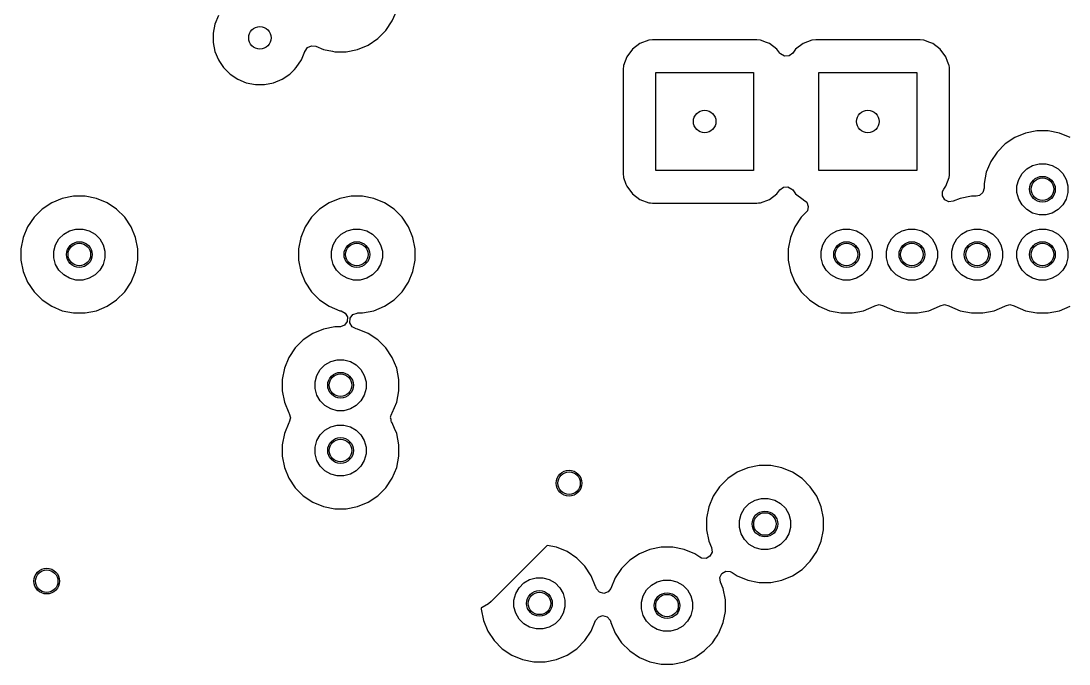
# Model space of a CAD drawing. Extents: x -2.18 to 1.8, y 0.44 to 2.81.
# Drawn here: x -1.426 to -0.784, y 1.444 to 1.838 of the extents above; entities that cross this region are included whole.
import ezdxf

# ---------------------------------------------------------------- set-up
doc = ezdxf.new("R2010")
doc.units = 0
doc.header["$MEASUREMENT"] = 0
doc.layers.add('BLACK', color=7, linetype='CONTINUOUS')

msp = doc.modelspace()

# ---------------------------------------------------------------- linework, layer by layer
at = {"layer": 'BLACK', "linetype": 'CONTINUOUS'}
for p, q in [((-1.1983, 1.83806), (-1.19561, 1.84457)), ((-1.30478, 1.84134), (-1.30694, 1.83612)), ((-1.20222, 1.8322), (-1.1983, 1.83806)), ((-1.30694, 1.83612), (-1.30804, 1.83058)), ((-1.30804, 1.83058), (-1.30804, 1.82493)), ((-1.30694, 1.83612), (-1.30694, 1.83612)), ((-1.2072, 1.82722), (-1.20222, 1.8322)), ((-1.30804, 1.82493), (-1.30694, 1.81939)), ((-1.21306, 1.8233), (-1.2072, 1.82722)), ((-1.04662, 1.82425), (-1.05123, 1.8208)), ((-1.04123, 1.82626), (-1.04662, 1.82425)), ((-1.03884, 1.82652), (-1.04123, 1.82626)), ((-1.04123, 1.82626), (-1.04123, 1.82626)), ((-0.97501, 1.82652), (-1.03884, 1.82652)), ((-1.03884, 1.82652), (-1.03884, 1.82652)), ((-0.97263, 1.82626), (-0.97501, 1.82652)), ((-0.97501, 1.82652), (-0.97501, 1.82652)), ((-0.96907, 1.82493), (-0.97263, 1.82626)), ((-0.96724, 1.82425), (-0.96907, 1.82493)), ((-0.96263, 1.8208), (-0.96724, 1.82425)), ((-0.94662, 1.82425), (-0.95123, 1.8208)), ((-0.94123, 1.82626), (-0.94662, 1.82425)), ((-0.93884, 1.82652), (-0.94123, 1.82626)), ((-0.94123, 1.82626), (-0.94123, 1.82626)), ((-0.87501, 1.82652), (-0.93884, 1.82652)), ((-0.93884, 1.82652), (-0.93884, 1.82652)), ((-0.87263, 1.82626), (-0.87501, 1.82652)), ((-0.87501, 1.82652), (-0.87501, 1.82652)), ((-0.86907, 1.82493), (-0.87263, 1.82626)), ((-0.86724, 1.82425), (-0.86907, 1.82493)), ((-0.86263, 1.8208), (-0.86724, 1.82425)), ((-1.30694, 1.81939), (-1.30694, 1.81939)), ((-1.30694, 1.81939), (-1.30478, 1.81417)), ((-1.25396, 1.81417), (-1.2518, 1.81939)), ((-1.2518, 1.81939), (-1.25177, 1.8195)), ((-1.2518, 1.81939), (-1.2518, 1.81939)), ((-1.25177, 1.8195), (-1.25173, 1.81955)), ((-1.25173, 1.81955), (-1.25171, 1.81961)), ((-1.25171, 1.81961), (-1.25169, 1.81961)), ((-1.25169, 1.81961), (-1.25026, 1.8218)), ((-1.25026, 1.8218), (-1.24775, 1.82292)), ((-1.24775, 1.82292), (-1.24523, 1.82259)), ((-1.24523, 1.82259), (-1.24043, 1.82061)), ((-1.24043, 1.82061), (-1.23486, 1.8195)), ((-1.23486, 1.8195), (-1.23352, 1.81923)), ((-1.23352, 1.81923), (-1.23352, 1.81923)), ((-1.23352, 1.81923), (-1.23352, 1.81923)), ((-1.23352, 1.81923), (-1.22648, 1.81923)), ((-1.22648, 1.81923), (-1.21957, 1.82061)), ((-1.22648, 1.81923), (-1.22648, 1.81923)), ((-1.21957, 1.82061), (-1.21306, 1.8233)), ((-1.05123, 1.8208), (-1.05468, 1.81619)), ((-0.96084, 1.81841), (-0.96263, 1.8208)), ((-0.96263, 1.8208), (-0.96263, 1.8208)), ((-0.96263, 1.8208), (-0.96263, 1.8208)), ((-0.96038, 1.81788), (-0.96084, 1.81841)), ((-0.95797, 1.81656), (-0.96038, 1.81788)), ((-0.95302, 1.81841), (-0.95522, 1.81676)), ((-0.95123, 1.8208), (-0.95302, 1.81841)), ((-0.85918, 1.81619), (-0.86263, 1.8208)), ((-1.30478, 1.81417), (-1.3042, 1.8133)), ((-1.3042, 1.8133), (-1.30164, 1.80948)), ((-1.2571, 1.80948), (-1.25396, 1.81417)), ((-1.05669, 1.8108), (-1.05695, 1.80841)), ((-1.05468, 1.81619), (-1.05669, 1.8108)), ((-1.05669, 1.8108), (-1.05669, 1.8108)), ((-0.95522, 1.81676), (-0.95797, 1.81656)), ((-0.8581, 1.8133), (-0.85918, 1.81619)), ((-0.85734, 1.81125), (-0.8581, 1.8133)), ((-0.85717, 1.8108), (-0.85734, 1.81125)), ((-0.85704, 1.80964), (-0.85717, 1.8108)), ((-1.30164, 1.80948), (-1.29765, 1.80548)), ((-1.29765, 1.80548), (-1.29765, 1.80548)), ((-1.29765, 1.80548), (-1.29295, 1.80235)), ((-1.26579, 1.80235), (-1.26109, 1.80548)), ((-1.26109, 1.80548), (-1.25816, 1.80841)), ((-1.25816, 1.80841), (-1.2571, 1.80948)), ((-1.05695, 1.80841), (-1.05695, 1.74458)), ((-1.03693, 1.7465), (-1.03693, 1.8065)), ((-1.03693, 1.8065), (-0.97693, 1.8065)), ((-0.97693, 1.8065), (-0.97693, 1.7465)), ((-0.93693, 1.7465), (-0.93693, 1.8065)), ((-0.93693, 1.8065), (-0.87693, 1.8065)), ((-0.87693, 1.8065), (-0.87693, 1.7465)), ((-0.85691, 1.80841), (-0.85704, 1.80964)), ((-0.85691, 1.74458), (-0.85691, 1.80841)), ((-0.85691, 1.80841), (-0.85691, 1.80841)), ((-1.29295, 1.80235), (-1.28773, 1.80018)), ((-1.28773, 1.80018), (-1.28219, 1.79908)), ((-1.28219, 1.79908), (-1.28219, 1.79908)), ((-1.28219, 1.79908), (-1.28219, 1.79908)), ((-1.28219, 1.79908), (-1.27655, 1.79908)), ((-1.27655, 1.79908), (-1.27101, 1.80018)), ((-1.27655, 1.79908), (-1.27655, 1.79908)), ((-1.27101, 1.80018), (-1.26579, 1.80235)), ((-0.81694, 1.7667), (-0.8228, 1.76278)), ((-0.81043, 1.76939), (-0.81694, 1.7667)), ((-0.81694, 1.7667), (-0.81694, 1.7667)), ((-0.80352, 1.77077), (-0.81043, 1.76939)), ((-0.81043, 1.76939), (-0.81043, 1.76939)), ((-0.79648, 1.77077), (-0.80352, 1.77077)), ((-0.80352, 1.77077), (-0.80352, 1.77077)), ((-0.78957, 1.76939), (-0.79648, 1.77077)), ((-0.79648, 1.77077), (-0.79648, 1.77077)), ((-0.78306, 1.7667), (-0.78957, 1.76939)), ((-0.78957, 1.76939), (-0.78957, 1.76939)), ((-0.8228, 1.76278), (-0.82778, 1.7578)), ((-0.8228, 1.76278), (-0.8228, 1.76278)), ((-0.82778, 1.7578), (-0.8317, 1.75194)), ((-0.82778, 1.7578), (-0.82778, 1.7578)), ((-0.97693, 1.7465), (-1.03693, 1.7465)), ((-0.87693, 1.7465), (-0.93693, 1.7465)), ((-0.8317, 1.75194), (-0.83439, 1.74543)), ((-0.8317, 1.75194), (-0.8317, 1.75194)), ((-0.81249, 1.74459), (-0.80959, 1.74749)), ((-0.80959, 1.74749), (-0.80603, 1.74955)), ((-0.80603, 1.74955), (-0.80206, 1.75061)), ((-0.80206, 1.75061), (-0.79794, 1.75061)), ((-0.79794, 1.75061), (-0.79397, 1.74955)), ((-0.79397, 1.74955), (-0.79041, 1.74749)), ((-0.79041, 1.74749), (-0.78751, 1.74459)), ((-1.05695, 1.74458), (-1.05669, 1.7422)), ((-1.05669, 1.7422), (-1.05669, 1.7422)), ((-1.05669, 1.7422), (-1.05515, 1.73805)), ((-0.85918, 1.7368), (-0.85717, 1.7422)), ((-0.85717, 1.7422), (-0.85702, 1.74357)), ((-0.85702, 1.74357), (-0.85691, 1.74458)), ((-0.85691, 1.74458), (-0.85691, 1.74458)), ((-0.83439, 1.74543), (-0.83577, 1.73852)), ((-0.83439, 1.74543), (-0.83439, 1.74543)), ((-0.81561, 1.73706), (-0.81455, 1.74103)), ((-0.81455, 1.74103), (-0.81249, 1.74459)), ((-0.78751, 1.74459), (-0.78545, 1.74103)), ((-0.78545, 1.74103), (-0.78439, 1.73706)), ((-1.05515, 1.73805), (-1.05468, 1.7368)), ((-1.05468, 1.7368), (-1.05123, 1.73219)), ((-0.96263, 1.73219), (-0.96084, 1.73459)), ((-0.96084, 1.73459), (-0.95864, 1.73623)), ((-0.95864, 1.73623), (-0.95589, 1.73643)), ((-0.95589, 1.73643), (-0.95348, 1.73511)), ((-0.95348, 1.73511), (-0.95302, 1.73459)), ((-0.95302, 1.73459), (-0.95123, 1.73219)), ((-0.86131, 1.73093), (-0.86121, 1.73367)), ((-0.86121, 1.73367), (-0.86048, 1.73506)), ((-0.86048, 1.73506), (-0.85918, 1.7368)), ((-0.83577, 1.73565), (-0.83654, 1.73301)), ((-0.83577, 1.73852), (-0.83577, 1.73565)), ((-0.81561, 1.73294), (-0.81561, 1.73706)), ((-0.78439, 1.73706), (-0.78439, 1.73294)), ((-1.40043, 1.72939), (-1.40694, 1.7267)), ((-1.39352, 1.73077), (-1.40043, 1.72939)), ((-1.40043, 1.72939), (-1.40043, 1.72939)), ((-1.38648, 1.73077), (-1.39352, 1.73077)), ((-1.39352, 1.73077), (-1.39352, 1.73077)), ((-1.37957, 1.72939), (-1.38648, 1.73077)), ((-1.38648, 1.73077), (-1.38648, 1.73077)), ((-1.37306, 1.7267), (-1.37957, 1.72939)), ((-1.37957, 1.72939), (-1.37957, 1.72939)), ((-1.23043, 1.72939), (-1.23694, 1.7267)), ((-1.22352, 1.73077), (-1.23043, 1.72939)), ((-1.23043, 1.72939), (-1.23043, 1.72939)), ((-1.21648, 1.73077), (-1.22352, 1.73077)), ((-1.22352, 1.73077), (-1.22352, 1.73077)), ((-1.20957, 1.72939), (-1.21648, 1.73077)), ((-1.21648, 1.73077), (-1.21648, 1.73077)), ((-1.20306, 1.7267), (-1.20957, 1.72939)), ((-1.20957, 1.72939), (-1.20957, 1.72939)), ((-1.05123, 1.73219), (-1.04662, 1.72874)), ((-1.04662, 1.72874), (-1.04123, 1.72673)), ((-0.97263, 1.72673), (-0.96724, 1.72874)), ((-0.96724, 1.72874), (-0.96263, 1.73219)), ((-0.95123, 1.73219), (-0.94662, 1.72874)), ((-0.94662, 1.72874), (-0.94661, 1.72874)), ((-0.94661, 1.72874), (-0.94661, 1.72874)), ((-0.94661, 1.72874), (-0.94632, 1.72858)), ((-0.94632, 1.72858), (-0.94634, 1.72854)), ((-0.94634, 1.72854), (-0.94441, 1.72709)), ((-0.8599, 1.72856), (-0.86131, 1.73093)), ((-0.85744, 1.72733), (-0.8599, 1.72856)), ((-0.85471, 1.72762), (-0.85744, 1.72733)), ((-0.85043, 1.72939), (-0.85471, 1.72762)), ((-0.84352, 1.73077), (-0.85043, 1.72939)), ((-0.85043, 1.72939), (-0.85043, 1.72939)), ((-0.84065, 1.73077), (-0.84352, 1.73077)), ((-0.83862, 1.73121), (-0.84065, 1.73077)), ((-0.83654, 1.73301), (-0.83862, 1.73121)), ((-0.81455, 1.72897), (-0.81561, 1.73294)), ((-0.81249, 1.72541), (-0.81455, 1.72897)), ((-0.78545, 1.72897), (-0.78751, 1.72541)), ((-0.78439, 1.73294), (-0.78545, 1.72897)), ((-1.4128, 1.72278), (-1.41778, 1.7178)), ((-1.40694, 1.7267), (-1.4128, 1.72278)), ((-1.4128, 1.72278), (-1.4128, 1.72278)), ((-1.40694, 1.7267), (-1.40694, 1.7267)), ((-1.3672, 1.72278), (-1.37306, 1.7267)), ((-1.37306, 1.7267), (-1.37306, 1.7267)), ((-1.36222, 1.7178), (-1.3672, 1.72278)), ((-1.3672, 1.72278), (-1.3672, 1.72278)), ((-1.2428, 1.72278), (-1.24778, 1.7178)), ((-1.23694, 1.7267), (-1.2428, 1.72278)), ((-1.2428, 1.72278), (-1.2428, 1.72278)), ((-1.23694, 1.7267), (-1.23694, 1.7267)), ((-1.1972, 1.72278), (-1.20306, 1.7267)), ((-1.20306, 1.7267), (-1.20306, 1.7267)), ((-1.19222, 1.7178), (-1.1972, 1.72278)), ((-1.1972, 1.72278), (-1.1972, 1.72278)), ((-1.04123, 1.72673), (-1.04016, 1.72662)), ((-1.04016, 1.72662), (-1.03884, 1.72648)), ((-1.03884, 1.72648), (-1.03884, 1.72648)), ((-1.03884, 1.72648), (-0.97501, 1.72648)), ((-0.97501, 1.72648), (-0.97395, 1.72659)), ((-0.97501, 1.72648), (-0.97501, 1.72648)), ((-0.97395, 1.72659), (-0.97263, 1.72673)), ((-0.94487, 1.72072), (-0.94778, 1.7178)), ((-0.94404, 1.72183), (-0.94487, 1.72072)), ((-0.94441, 1.72709), (-0.94345, 1.72452)), ((-0.94345, 1.72452), (-0.94404, 1.72183)), ((-0.80959, 1.72251), (-0.81249, 1.72541)), ((-0.80603, 1.72045), (-0.80959, 1.72251)), ((-0.79041, 1.72251), (-0.79397, 1.72045)), ((-0.78751, 1.72541), (-0.79041, 1.72251)), ((-1.41778, 1.7178), (-1.4217, 1.71194)), ((-1.41778, 1.7178), (-1.41778, 1.7178)), ((-1.3583, 1.71194), (-1.36222, 1.7178)), ((-1.36222, 1.7178), (-1.36222, 1.7178)), ((-1.24778, 1.7178), (-1.2517, 1.71194)), ((-1.24778, 1.7178), (-1.24778, 1.7178)), ((-1.1883, 1.71194), (-1.19222, 1.7178)), ((-1.19222, 1.7178), (-1.19222, 1.7178)), ((-0.94778, 1.7178), (-0.9517, 1.71194)), ((-0.80206, 1.71939), (-0.80603, 1.72045)), ((-0.79794, 1.71939), (-0.80206, 1.71939)), ((-0.79397, 1.72045), (-0.79794, 1.71939)), ((-1.4217, 1.71194), (-1.42439, 1.70543)), ((-1.4217, 1.71194), (-1.4217, 1.71194)), ((-1.39959, 1.70749), (-1.39603, 1.70955)), ((-1.39603, 1.70955), (-1.39206, 1.71061)), ((-1.39206, 1.71061), (-1.38794, 1.71061)), ((-1.38794, 1.71061), (-1.38397, 1.70955)), ((-1.38397, 1.70955), (-1.38041, 1.70749)), ((-1.35561, 1.70543), (-1.3583, 1.71194)), ((-1.3583, 1.71194), (-1.3583, 1.71194)), ((-1.3583, 1.71194), (-1.3583, 1.71194)), ((-1.2517, 1.71194), (-1.25439, 1.70543)), ((-1.2517, 1.71194), (-1.2517, 1.71194)), ((-1.22959, 1.70749), (-1.22603, 1.70955)), ((-1.22603, 1.70955), (-1.22206, 1.71061)), ((-1.22206, 1.71061), (-1.21794, 1.71061)), ((-1.21794, 1.71061), (-1.21397, 1.70955)), ((-1.21397, 1.70955), (-1.21041, 1.70749)), ((-1.18561, 1.70543), (-1.1883, 1.71194)), ((-1.1883, 1.71194), (-1.1883, 1.71194)), ((-1.1883, 1.71194), (-1.1883, 1.71194)), ((-0.9517, 1.71194), (-0.95439, 1.70543)), ((-0.9517, 1.71194), (-0.9517, 1.71194)), ((-0.92959, 1.70749), (-0.92603, 1.70955)), ((-0.92603, 1.70955), (-0.92206, 1.71061)), ((-0.92206, 1.71061), (-0.91794, 1.71061)), ((-0.91794, 1.71061), (-0.91397, 1.70955)), ((-0.91397, 1.70955), (-0.91041, 1.70749)), ((-0.88959, 1.70749), (-0.88603, 1.70955)), ((-0.88603, 1.70955), (-0.88206, 1.71061)), ((-0.88206, 1.71061), (-0.87794, 1.71061)), ((-0.87794, 1.71061), (-0.87397, 1.70955)), ((-0.87397, 1.70955), (-0.87041, 1.70749)), ((-0.84959, 1.70749), (-0.84603, 1.70955)), ((-0.84603, 1.70955), (-0.84206, 1.71061)), ((-0.84206, 1.71061), (-0.83794, 1.71061)), ((-0.83794, 1.71061), (-0.83397, 1.70955)), ((-0.83397, 1.70955), (-0.83041, 1.70749)), ((-0.80959, 1.70749), (-0.80603, 1.70955)), ((-0.80603, 1.70955), (-0.80206, 1.71061)), ((-0.80206, 1.71061), (-0.79794, 1.71061)), ((-0.79794, 1.71061), (-0.79397, 1.70955)), ((-0.79397, 1.70955), (-0.79041, 1.70749)), ((-1.42439, 1.70543), (-1.42577, 1.69852)), ((-1.42439, 1.70543), (-1.42439, 1.70543)), ((-1.40455, 1.70103), (-1.40249, 1.70459)), ((-1.40249, 1.70459), (-1.39959, 1.70749)), ((-1.38041, 1.70749), (-1.37751, 1.70459)), ((-1.37751, 1.70459), (-1.37545, 1.70103)), ((-1.35423, 1.69852), (-1.35561, 1.70543)), ((-1.25439, 1.70543), (-1.25577, 1.69852)), ((-1.25439, 1.70543), (-1.25439, 1.70543)), ((-1.23455, 1.70103), (-1.23249, 1.70459)), ((-1.23249, 1.70459), (-1.22959, 1.70749)), ((-1.21041, 1.70749), (-1.20751, 1.70459)), ((-1.20751, 1.70459), (-1.20545, 1.70103)), ((-1.18423, 1.69852), (-1.18561, 1.70543)), ((-0.95439, 1.70543), (-0.95577, 1.69852)), ((-0.95439, 1.70543), (-0.95439, 1.70543)), ((-0.93455, 1.70103), (-0.93249, 1.70459)), ((-0.93249, 1.70459), (-0.92959, 1.70749)), ((-0.91041, 1.70749), (-0.90751, 1.70459)), ((-0.90751, 1.70459), (-0.90545, 1.70103)), ((-0.89455, 1.70103), (-0.89249, 1.70459)), ((-0.89249, 1.70459), (-0.88959, 1.70749)), ((-0.87041, 1.70749), (-0.86751, 1.70459)), ((-0.86751, 1.70459), (-0.86545, 1.70103)), ((-0.85455, 1.70103), (-0.85249, 1.70459)), ((-0.85249, 1.70459), (-0.84959, 1.70749)), ((-0.83041, 1.70749), (-0.82751, 1.70459)), ((-0.82751, 1.70459), (-0.82545, 1.70103)), ((-0.81455, 1.70103), (-0.81249, 1.70459)), ((-0.81249, 1.70459), (-0.80959, 1.70749)), ((-0.79041, 1.70749), (-0.78751, 1.70459)), ((-0.78751, 1.70459), (-0.78545, 1.70103)), ((-1.42577, 1.69852), (-1.42577, 1.69148)), ((-1.40561, 1.69706), (-1.40455, 1.70103)), ((-1.40561, 1.69294), (-1.40561, 1.69706)), ((-1.37545, 1.70103), (-1.37439, 1.69706)), ((-1.37439, 1.69706), (-1.37439, 1.69294)), ((-1.35423, 1.69148), (-1.35423, 1.69852)), ((-1.25577, 1.69852), (-1.25577, 1.69148)), ((-1.23561, 1.69706), (-1.23455, 1.70103)), ((-1.23561, 1.69294), (-1.23561, 1.69706)), ((-1.20545, 1.70103), (-1.20439, 1.69706)), ((-1.20439, 1.69706), (-1.20439, 1.69294)), ((-1.18423, 1.69148), (-1.18423, 1.69852)), ((-0.95577, 1.69852), (-0.95577, 1.69148)), ((-0.93561, 1.69706), (-0.93455, 1.70103)), ((-0.93561, 1.69294), (-0.93561, 1.69706)), ((-0.90545, 1.70103), (-0.90439, 1.69706)), ((-0.90439, 1.69706), (-0.90439, 1.69294)), ((-0.89561, 1.69706), (-0.89455, 1.70103)), ((-0.89561, 1.69294), (-0.89561, 1.69706)), ((-0.86545, 1.70103), (-0.86439, 1.69706)), ((-0.86439, 1.69706), (-0.86439, 1.69294)), ((-0.85561, 1.69706), (-0.85455, 1.70103)), ((-0.85561, 1.69294), (-0.85561, 1.69706)), ((-0.82545, 1.70103), (-0.82439, 1.69706)), ((-0.82439, 1.69706), (-0.82439, 1.69294)), ((-0.81561, 1.69706), (-0.81455, 1.70103)), ((-0.81561, 1.69294), (-0.81561, 1.69706)), ((-0.78545, 1.70103), (-0.78439, 1.69706)), ((-0.78439, 1.69706), (-0.78439, 1.69294)), ((-1.42577, 1.69148), (-1.42439, 1.68457)), ((-1.40455, 1.68897), (-1.40561, 1.69294)), ((-1.40249, 1.68541), (-1.40455, 1.68897)), ((-1.37545, 1.68897), (-1.37751, 1.68541)), ((-1.37439, 1.69294), (-1.37545, 1.68897)), ((-1.35561, 1.68457), (-1.35423, 1.69148)), ((-1.25577, 1.69148), (-1.25439, 1.68457)), ((-1.23455, 1.68897), (-1.23561, 1.69294)), ((-1.23249, 1.68541), (-1.23455, 1.68897)), ((-1.20545, 1.68897), (-1.20751, 1.68541)), ((-1.20439, 1.69294), (-1.20545, 1.68897)), ((-1.18561, 1.68457), (-1.18423, 1.69148)), ((-0.95577, 1.69148), (-0.95439, 1.68457)), ((-0.93455, 1.68897), (-0.93561, 1.69294)), ((-0.93249, 1.68541), (-0.93455, 1.68897)), ((-0.90545, 1.68897), (-0.90751, 1.68541)), ((-0.90439, 1.69294), (-0.90545, 1.68897)), ((-0.89455, 1.68897), (-0.89561, 1.69294)), ((-0.89249, 1.68541), (-0.89455, 1.68897)), ((-0.86545, 1.68897), (-0.86751, 1.68541)), ((-0.86439, 1.69294), (-0.86545, 1.68897)), ((-0.85455, 1.68897), (-0.85561, 1.69294)), ((-0.85249, 1.68541), (-0.85455, 1.68897)), ((-0.82545, 1.68897), (-0.82751, 1.68541)), ((-0.82439, 1.69294), (-0.82545, 1.68897)), ((-0.81455, 1.68897), (-0.81561, 1.69294)), ((-0.81249, 1.68541), (-0.81455, 1.68897)), ((-0.78545, 1.68897), (-0.78751, 1.68541)), ((-0.78439, 1.69294), (-0.78545, 1.68897)), ((-1.42439, 1.68457), (-1.42439, 1.68457)), ((-1.42439, 1.68457), (-1.4217, 1.67806)), ((-1.39959, 1.68251), (-1.40249, 1.68541)), ((-1.39603, 1.68045), (-1.39959, 1.68251)), ((-1.38041, 1.68251), (-1.38397, 1.68045)), ((-1.37751, 1.68541), (-1.38041, 1.68251)), ((-1.3583, 1.67806), (-1.35561, 1.68457)), ((-1.25439, 1.68457), (-1.25439, 1.68457)), ((-1.25439, 1.68457), (-1.2517, 1.67806)), ((-1.22959, 1.68251), (-1.23249, 1.68541)), ((-1.22603, 1.68045), (-1.22959, 1.68251)), ((-1.21041, 1.68251), (-1.21397, 1.68045)), ((-1.20751, 1.68541), (-1.21041, 1.68251)), ((-1.1883, 1.67806), (-1.18561, 1.68457)), ((-0.95439, 1.68457), (-0.95439, 1.68457)), ((-0.95439, 1.68457), (-0.9517, 1.67806)), ((-0.92959, 1.68251), (-0.93249, 1.68541)), ((-0.92603, 1.68045), (-0.92959, 1.68251)), ((-0.91041, 1.68251), (-0.91397, 1.68045)), ((-0.90751, 1.68541), (-0.91041, 1.68251)), ((-0.88959, 1.68251), (-0.89249, 1.68541)), ((-0.88603, 1.68045), (-0.88959, 1.68251)), ((-0.87041, 1.68251), (-0.87397, 1.68045)), ((-0.86751, 1.68541), (-0.87041, 1.68251)), ((-0.84959, 1.68251), (-0.85249, 1.68541)), ((-0.84603, 1.68045), (-0.84959, 1.68251)), ((-0.83041, 1.68251), (-0.83397, 1.68045)), ((-0.82751, 1.68541), (-0.83041, 1.68251)), ((-0.80959, 1.68251), (-0.81249, 1.68541)), ((-0.80603, 1.68045), (-0.80959, 1.68251)), ((-0.79041, 1.68251), (-0.79397, 1.68045)), ((-0.78751, 1.68541), (-0.79041, 1.68251)), ((-1.4217, 1.67806), (-1.4217, 1.67806)), ((-1.4217, 1.67806), (-1.41778, 1.6722)), ((-1.39206, 1.67939), (-1.39603, 1.68045)), ((-1.38794, 1.67939), (-1.39206, 1.67939)), ((-1.38397, 1.68045), (-1.38794, 1.67939)), ((-1.36222, 1.6722), (-1.3583, 1.67806)), ((-1.2517, 1.67806), (-1.2517, 1.67806)), ((-1.2517, 1.67806), (-1.24778, 1.6722)), ((-1.22206, 1.67939), (-1.22603, 1.68045)), ((-1.21794, 1.67939), (-1.22206, 1.67939)), ((-1.21397, 1.68045), (-1.21794, 1.67939)), ((-1.19222, 1.6722), (-1.1883, 1.67806)), ((-0.9517, 1.67806), (-0.9517, 1.67806)), ((-0.9517, 1.67806), (-0.94778, 1.6722)), ((-0.92206, 1.67939), (-0.92603, 1.68045)), ((-0.91794, 1.67939), (-0.92206, 1.67939)), ((-0.91397, 1.68045), (-0.91794, 1.67939)), ((-0.88206, 1.67939), (-0.88603, 1.68045)), ((-0.87794, 1.67939), (-0.88206, 1.67939)), ((-0.87397, 1.68045), (-0.87794, 1.67939)), ((-0.84206, 1.67939), (-0.84603, 1.68045)), ((-0.83794, 1.67939), (-0.84206, 1.67939)), ((-0.83397, 1.68045), (-0.83794, 1.67939)), ((-0.80206, 1.67939), (-0.80603, 1.68045)), ((-0.79794, 1.67939), (-0.80206, 1.67939)), ((-0.79397, 1.68045), (-0.79794, 1.67939)), ((-1.41778, 1.6722), (-1.41778, 1.6722)), ((-1.41778, 1.6722), (-1.4128, 1.66722)), ((-1.3672, 1.66722), (-1.36222, 1.6722)), ((-1.24778, 1.6722), (-1.24778, 1.6722)), ((-1.24778, 1.6722), (-1.2428, 1.66722)), ((-1.1972, 1.66722), (-1.19222, 1.6722)), ((-0.94778, 1.6722), (-0.94778, 1.6722)), ((-0.94778, 1.6722), (-0.9428, 1.66722)), ((-1.4128, 1.66722), (-1.4128, 1.66722)), ((-1.4128, 1.66722), (-1.40694, 1.6633)), ((-1.40694, 1.6633), (-1.40694, 1.6633)), ((-1.40694, 1.6633), (-1.40694, 1.6633)), ((-1.40694, 1.6633), (-1.40043, 1.66061)), ((-1.37957, 1.66061), (-1.37306, 1.6633)), ((-1.37306, 1.6633), (-1.3672, 1.66722)), ((-1.2428, 1.66722), (-1.2428, 1.66722)), ((-1.2428, 1.66722), (-1.23694, 1.6633)), ((-1.23694, 1.6633), (-1.23694, 1.6633)), ((-1.23694, 1.6633), (-1.23694, 1.6633)), ((-1.23694, 1.6633), (-1.23043, 1.66061)), ((-1.20957, 1.66061), (-1.20306, 1.6633)), ((-1.20306, 1.6633), (-1.1972, 1.66722)), ((-0.9428, 1.66722), (-0.9428, 1.66722)), ((-0.9428, 1.66722), (-0.93694, 1.6633)), ((-0.93694, 1.6633), (-0.93694, 1.6633)), ((-0.93694, 1.6633), (-0.93694, 1.6633)), ((-0.93694, 1.6633), (-0.93043, 1.66061)), ((-0.90957, 1.66061), (-0.90306, 1.6633)), ((-0.90306, 1.6633), (-0.90271, 1.66353)), ((-0.90271, 1.66353), (-0.90009, 1.66436)), ((-0.90009, 1.66436), (-0.89743, 1.66363)), ((-0.89743, 1.66363), (-0.89729, 1.66354)), ((-0.89729, 1.66354), (-0.89694, 1.6633)), ((-0.89694, 1.6633), (-0.89043, 1.66061)), ((-0.86957, 1.66061), (-0.86306, 1.6633)), ((-0.86306, 1.6633), (-0.86271, 1.66353)), ((-0.86271, 1.66353), (-0.86009, 1.66436)), ((-0.86009, 1.66436), (-0.85743, 1.66363)), ((-0.85743, 1.66363), (-0.85729, 1.66354)), ((-0.85729, 1.66354), (-0.85694, 1.6633)), ((-0.85694, 1.6633), (-0.85043, 1.66061)), ((-0.82957, 1.66061), (-0.82306, 1.6633)), ((-0.82306, 1.6633), (-0.82271, 1.66353)), ((-0.82271, 1.66353), (-0.82009, 1.66436)), ((-0.82009, 1.66436), (-0.81743, 1.66363)), ((-0.81743, 1.66363), (-0.81729, 1.66354)), ((-0.81729, 1.66354), (-0.81694, 1.6633)), ((-0.81694, 1.6633), (-0.81043, 1.66061)), ((-0.78957, 1.66061), (-0.78306, 1.6633)), ((-1.40043, 1.66061), (-1.39352, 1.65923)), ((-1.39352, 1.65923), (-1.39352, 1.65923)), ((-1.39352, 1.65923), (-1.39352, 1.65923)), ((-1.39352, 1.65923), (-1.38648, 1.65923)), ((-1.38648, 1.65923), (-1.37957, 1.66061)), ((-1.38648, 1.65923), (-1.38648, 1.65923)), ((-1.23043, 1.66061), (-1.23007, 1.66053)), ((-1.23007, 1.66053), (-1.22958, 1.66044)), ((-1.22958, 1.66044), (-1.22715, 1.65916)), ((-1.22715, 1.65916), (-1.22578, 1.65677)), ((-1.22578, 1.65677), (-1.22593, 1.65403)), ((-1.22407, 1.65597), (-1.22246, 1.65821)), ((-1.22246, 1.65821), (-1.2199, 1.65921)), ((-1.2199, 1.65921), (-1.21946, 1.65923)), ((-1.21946, 1.65923), (-1.21648, 1.65923)), ((-1.21648, 1.65923), (-1.20957, 1.66061)), ((-1.21648, 1.65923), (-1.21648, 1.65923)), ((-0.93043, 1.66061), (-0.92352, 1.65923)), ((-0.92352, 1.65923), (-0.92352, 1.65923)), ((-0.92352, 1.65923), (-0.92352, 1.65923)), ((-0.92352, 1.65923), (-0.91648, 1.65923)), ((-0.91648, 1.65923), (-0.90957, 1.66061)), ((-0.91648, 1.65923), (-0.91648, 1.65923)), ((-0.89043, 1.66061), (-0.88352, 1.65923)), ((-0.88352, 1.65923), (-0.88352, 1.65923)), ((-0.88352, 1.65923), (-0.88352, 1.65923)), ((-0.88352, 1.65923), (-0.87648, 1.65923)), ((-0.87648, 1.65923), (-0.86957, 1.66061)), ((-0.87648, 1.65923), (-0.87648, 1.65923)), ((-0.85043, 1.66061), (-0.84352, 1.65923)), ((-0.84352, 1.65923), (-0.84352, 1.65923)), ((-0.84352, 1.65923), (-0.84352, 1.65923)), ((-0.84352, 1.65923), (-0.83648, 1.65923)), ((-0.83648, 1.65923), (-0.82957, 1.66061)), ((-0.83648, 1.65923), (-0.83648, 1.65923)), ((-0.81043, 1.66061), (-0.80352, 1.65923)), ((-0.80352, 1.65923), (-0.80352, 1.65923)), ((-0.80352, 1.65923), (-0.80352, 1.65923)), ((-0.80352, 1.65923), (-0.79648, 1.65923)), ((-0.79648, 1.65923), (-0.78957, 1.66061)), ((-0.79648, 1.65923), (-0.79648, 1.65923)), ((-1.23352, 1.65077), (-1.24043, 1.64939)), ((-1.23054, 1.65077), (-1.23352, 1.65077)), ((-1.2301, 1.65079), (-1.23054, 1.65077)), ((-1.22754, 1.65179), (-1.2301, 1.65079)), ((-1.22593, 1.65403), (-1.22754, 1.65179)), ((-1.22422, 1.65323), (-1.22407, 1.65597)), ((-1.22285, 1.65084), (-1.22422, 1.65323)), ((-1.22042, 1.64956), (-1.22285, 1.65084)), ((-1.24694, 1.6467), (-1.2528, 1.64278)), ((-1.24043, 1.64939), (-1.24694, 1.6467)), ((-1.24694, 1.6467), (-1.24694, 1.6467)), ((-1.24043, 1.64939), (-1.24043, 1.64939)), ((-1.21957, 1.64939), (-1.22042, 1.64956)), ((-1.21306, 1.6467), (-1.21957, 1.64939)), ((-1.21957, 1.64939), (-1.21957, 1.64939)), ((-1.2072, 1.64278), (-1.21306, 1.6467)), ((-1.21306, 1.6467), (-1.21306, 1.6467)), ((-1.25778, 1.6378), (-1.2617, 1.63194)), ((-1.2528, 1.64278), (-1.25778, 1.6378)), ((-1.25778, 1.6378), (-1.25778, 1.6378)), ((-1.2528, 1.64278), (-1.2528, 1.64278)), ((-1.20222, 1.6378), (-1.2072, 1.64278)), ((-1.2072, 1.64278), (-1.2072, 1.64278)), ((-1.1983, 1.63194), (-1.20222, 1.6378)), ((-1.20222, 1.6378), (-1.20222, 1.6378)), ((-1.2617, 1.63194), (-1.26439, 1.62543)), ((-1.2617, 1.63194), (-1.2617, 1.63194)), ((-1.19561, 1.62543), (-1.1983, 1.63194)), ((-1.1983, 1.63194), (-1.1983, 1.63194)), ((-1.1983, 1.63194), (-1.1983, 1.63194)), ((-1.26439, 1.62543), (-1.26577, 1.61852)), ((-1.26439, 1.62543), (-1.26439, 1.62543)), ((-1.24455, 1.62103), (-1.24249, 1.62459)), ((-1.24249, 1.62459), (-1.23959, 1.62749)), ((-1.23959, 1.62749), (-1.23603, 1.62955)), ((-1.23603, 1.62955), (-1.23206, 1.63061)), ((-1.23206, 1.63061), (-1.22794, 1.63061)), ((-1.22794, 1.63061), (-1.22397, 1.62955)), ((-1.22397, 1.62955), (-1.22041, 1.62749)), ((-1.22041, 1.62749), (-1.21751, 1.62459)), ((-1.21751, 1.62459), (-1.21545, 1.62103)), ((-1.19423, 1.61852), (-1.19561, 1.62543)), ((-1.26577, 1.61852), (-1.26577, 1.61148)), ((-1.24561, 1.61706), (-1.24455, 1.62103)), ((-1.21545, 1.62103), (-1.21439, 1.61706)), ((-1.19423, 1.61148), (-1.19423, 1.61852)), ((-1.24561, 1.61294), (-1.24561, 1.61706)), ((-1.24455, 1.60897), (-1.24561, 1.61294)), ((-1.21439, 1.61294), (-1.21545, 1.60897)), ((-1.21439, 1.61706), (-1.21439, 1.61294)), ((-1.26577, 1.61148), (-1.26439, 1.60457)), ((-1.24249, 1.60541), (-1.24455, 1.60897)), ((-1.23959, 1.60251), (-1.24249, 1.60541)), ((-1.21751, 1.60541), (-1.22041, 1.60251)), ((-1.21545, 1.60897), (-1.21751, 1.60541)), ((-1.19561, 1.60457), (-1.19423, 1.61148)), ((-1.26439, 1.60457), (-1.26439, 1.60457)), ((-1.26439, 1.60457), (-1.2617, 1.59806)), ((-1.23603, 1.60045), (-1.23959, 1.60251)), ((-1.23206, 1.59939), (-1.23603, 1.60045)), ((-1.22794, 1.59939), (-1.23206, 1.59939)), ((-1.22397, 1.60045), (-1.22794, 1.59939)), ((-1.22041, 1.60251), (-1.22397, 1.60045)), ((-1.1983, 1.59806), (-1.19561, 1.60457)), ((-1.2617, 1.59806), (-1.26147, 1.59771)), ((-1.26147, 1.59229), (-1.2617, 1.59194)), ((-1.26147, 1.59771), (-1.26064, 1.59509)), ((-1.26137, 1.59243), (-1.26147, 1.59229)), ((-1.26064, 1.59509), (-1.26137, 1.59243)), ((-1.19936, 1.59491), (-1.19924, 1.59532)), ((-1.19906, 1.59398), (-1.19936, 1.59491)), ((-1.1993, 1.59574), (-1.19889, 1.59663)), ((-1.19924, 1.59532), (-1.1993, 1.59574)), ((-1.19894, 1.59302), (-1.19906, 1.59398)), ((-1.19877, 1.59264), (-1.19894, 1.59302)), ((-1.19889, 1.59663), (-1.19863, 1.59757)), ((-1.1983, 1.59194), (-1.19877, 1.59264)), ((-1.19863, 1.59757), (-1.19854, 1.59771)), ((-1.19854, 1.59771), (-1.1983, 1.59806)), ((-1.2617, 1.59194), (-1.26439, 1.58543)), ((-1.24249, 1.58459), (-1.23959, 1.58749)), ((-1.23959, 1.58749), (-1.23603, 1.58955)), ((-1.23603, 1.58955), (-1.23206, 1.59061)), ((-1.23206, 1.59061), (-1.22794, 1.59061)), ((-1.22794, 1.59061), (-1.22397, 1.58955)), ((-1.22397, 1.58955), (-1.22041, 1.58749)), ((-1.22041, 1.58749), (-1.21751, 1.58459)), ((-1.19689, 1.58852), (-1.1983, 1.59194)), ((-1.19561, 1.58543), (-1.19689, 1.58852)), ((-1.26439, 1.58543), (-1.26577, 1.57852)), ((-1.26439, 1.58543), (-1.26439, 1.58543)), ((-1.24561, 1.57706), (-1.24455, 1.58103)), ((-1.24455, 1.58103), (-1.24249, 1.58459)), ((-1.21751, 1.58459), (-1.21545, 1.58103)), ((-1.21545, 1.58103), (-1.21439, 1.57706)), ((-1.19423, 1.57852), (-1.19561, 1.58543)), ((-1.26577, 1.57852), (-1.26577, 1.57148)), ((-1.24561, 1.57294), (-1.24561, 1.57706)), ((-1.21439, 1.57706), (-1.21439, 1.57294)), ((-1.19423, 1.57148), (-1.19423, 1.57852)), ((-1.26577, 1.57148), (-1.26439, 1.56457)), ((-1.24455, 1.56897), (-1.24561, 1.57294)), ((-1.24249, 1.56541), (-1.24455, 1.56897)), ((-1.21545, 1.56897), (-1.21751, 1.56541)), ((-1.21439, 1.57294), (-1.21545, 1.56897)), ((-1.19561, 1.56457), (-1.19423, 1.57148)), ((-1.26439, 1.56457), (-1.26439, 1.56457)), ((-1.26439, 1.56457), (-1.2617, 1.55806)), ((-1.23959, 1.56251), (-1.24249, 1.56541)), ((-1.23603, 1.56045), (-1.23959, 1.56251)), ((-1.23206, 1.55939), (-1.23603, 1.56045)), ((-1.22397, 1.56045), (-1.22794, 1.55939)), ((-1.22041, 1.56251), (-1.22397, 1.56045)), ((-1.21751, 1.56541), (-1.22041, 1.56251)), ((-1.1983, 1.55806), (-1.19561, 1.56457)), ((-0.98694, 1.5617), (-0.9928, 1.55778)), ((-0.98043, 1.56439), (-0.98694, 1.5617)), ((-0.98694, 1.5617), (-0.98694, 1.5617)), ((-0.97352, 1.56577), (-0.98043, 1.56439)), ((-0.98043, 1.56439), (-0.98043, 1.56439)), ((-0.96648, 1.56577), (-0.97352, 1.56577)), ((-0.97352, 1.56577), (-0.97352, 1.56577)), ((-0.95957, 1.56439), (-0.96648, 1.56577)), ((-0.96648, 1.56577), (-0.96648, 1.56577)), ((-0.95306, 1.5617), (-0.95957, 1.56439)), ((-0.95957, 1.56439), (-0.95957, 1.56439)), ((-0.9472, 1.55778), (-0.95306, 1.5617)), ((-0.95306, 1.5617), (-0.95306, 1.5617)), ((-1.2617, 1.55806), (-1.2617, 1.55806)), ((-1.2617, 1.55806), (-1.25778, 1.5522)), ((-1.22794, 1.55939), (-1.23206, 1.55939)), ((-1.20222, 1.5522), (-1.1983, 1.55806)), ((-0.9928, 1.55778), (-0.99778, 1.5528)), ((-0.9928, 1.55778), (-0.9928, 1.55778)), ((-0.94222, 1.5528), (-0.9472, 1.55778)), ((-0.9472, 1.55778), (-0.9472, 1.55778)), ((-1.25778, 1.5522), (-1.25778, 1.5522)), ((-1.25778, 1.5522), (-1.2528, 1.54722)), ((-1.2072, 1.54722), (-1.20222, 1.5522)), ((-0.99778, 1.5528), (-1.0017, 1.54694)), ((-0.99778, 1.5528), (-0.99778, 1.5528)), ((-0.9383, 1.54694), (-0.94222, 1.5528)), ((-0.94222, 1.5528), (-0.94222, 1.5528)), ((-1.2528, 1.54722), (-1.2528, 1.54722)), ((-1.2528, 1.54722), (-1.24694, 1.5433)), ((-1.24694, 1.5433), (-1.24694, 1.5433)), ((-1.24694, 1.5433), (-1.24694, 1.5433)), ((-1.24694, 1.5433), (-1.24043, 1.54061)), ((-1.21957, 1.54061), (-1.21306, 1.5433)), ((-1.21306, 1.5433), (-1.2072, 1.54722)), ((-1.0017, 1.54694), (-1.00439, 1.54043)), ((-1.0017, 1.54694), (-1.0017, 1.54694)), ((-0.98249, 1.53959), (-0.97959, 1.54249)), ((-0.97959, 1.54249), (-0.97603, 1.54455)), ((-0.97603, 1.54455), (-0.97206, 1.54561)), ((-0.97206, 1.54561), (-0.96794, 1.54561)), ((-0.96794, 1.54561), (-0.96397, 1.54455)), ((-0.96397, 1.54455), (-0.96041, 1.54249)), ((-0.96041, 1.54249), (-0.95751, 1.53959)), ((-0.93561, 1.54043), (-0.9383, 1.54694)), ((-0.9383, 1.54694), (-0.9383, 1.54694)), ((-0.9383, 1.54694), (-0.9383, 1.54694)), ((-1.24043, 1.54061), (-1.23352, 1.53923)), ((-1.23352, 1.53923), (-1.23352, 1.53923)), ((-1.23352, 1.53923), (-1.23352, 1.53923)), ((-1.23352, 1.53923), (-1.22648, 1.53923)), ((-1.22648, 1.53923), (-1.21957, 1.54061)), ((-1.22648, 1.53923), (-1.22648, 1.53923)), ((-1.00439, 1.54043), (-1.00577, 1.53352)), ((-1.00439, 1.54043), (-1.00439, 1.54043)), ((-0.98561, 1.53206), (-0.98455, 1.53603)), ((-0.98455, 1.53603), (-0.98249, 1.53959)), ((-0.95751, 1.53959), (-0.95545, 1.53603)), ((-0.95545, 1.53603), (-0.95439, 1.53206)), ((-0.93423, 1.53352), (-0.93561, 1.54043)), ((-1.00577, 1.53352), (-1.00577, 1.52648)), ((-0.98561, 1.52794), (-0.98561, 1.53206)), ((-0.95439, 1.53206), (-0.95439, 1.52794)), ((-0.93423, 1.52648), (-0.93423, 1.53352)), ((-1.00577, 1.52648), (-1.00439, 1.51957)), ((-0.98455, 1.52397), (-0.98561, 1.52794)), ((-0.98249, 1.52041), (-0.98455, 1.52397)), ((-0.95545, 1.52397), (-0.95751, 1.52041)), ((-0.95439, 1.52794), (-0.95545, 1.52397)), ((-0.93561, 1.51957), (-0.93423, 1.52648)), ((-1.10336, 1.51689), (-1.13763, 1.48263)), ((-1.09769, 1.51576), (-1.10336, 1.51689)), ((-1.09118, 1.51307), (-1.09769, 1.51576)), ((-1.09769, 1.51576), (-1.09769, 1.51576)), ((-1.03352, 1.51577), (-1.04043, 1.51439)), ((-1.02648, 1.51577), (-1.03352, 1.51577)), ((-1.03352, 1.51577), (-1.03352, 1.51577)), ((-1.01957, 1.51439), (-1.02648, 1.51577)), ((-1.02648, 1.51577), (-1.02648, 1.51577)), ((-1.00439, 1.51957), (-1.00439, 1.51957)), ((-1.00439, 1.51957), (-1.00273, 1.51555)), ((-1.00273, 1.51555), (-1.00243, 1.51281)), ((-0.97959, 1.51751), (-0.98249, 1.52041)), ((-0.97603, 1.51545), (-0.97959, 1.51751)), ((-0.97206, 1.51439), (-0.97603, 1.51545)), ((-0.96397, 1.51545), (-0.96794, 1.51439)), ((-0.96041, 1.51751), (-0.96397, 1.51545)), ((-0.95751, 1.52041), (-0.96041, 1.51751)), ((-0.9383, 1.51306), (-0.93604, 1.51852)), ((-0.93604, 1.51852), (-0.93561, 1.51957)), ((-1.08533, 1.50915), (-1.09118, 1.51307)), ((-1.09118, 1.51307), (-1.09118, 1.51307)), ((-1.08034, 1.50417), (-1.08533, 1.50915)), ((-1.08533, 1.50915), (-1.08533, 1.50915)), ((-1.04694, 1.5117), (-1.0528, 1.50778)), ((-1.04043, 1.51439), (-1.04694, 1.5117)), ((-1.04694, 1.5117), (-1.04694, 1.5117)), ((-1.04043, 1.51439), (-1.04043, 1.51439)), ((-1.01306, 1.5117), (-1.01957, 1.51439)), ((-1.01957, 1.51439), (-1.01957, 1.51439)), ((-1.00995, 1.50962), (-1.01306, 1.5117)), ((-1.01306, 1.5117), (-1.01306, 1.5117)), ((-1.00878, 1.50905), (-1.00995, 1.50962)), ((-1.00603, 1.50895), (-1.00878, 1.50905)), ((-1.00367, 1.51035), (-1.00603, 1.50895)), ((-1.00243, 1.51281), (-1.00367, 1.51035)), ((-0.96794, 1.51439), (-0.97206, 1.51439)), ((-0.94222, 1.5072), (-0.9383, 1.51306)), ((-1.07643, 1.49831), (-1.08034, 1.50417)), ((-1.08034, 1.50417), (-1.08034, 1.50417)), ((-1.05778, 1.5028), (-1.0617, 1.49694)), ((-1.0528, 1.50778), (-1.05778, 1.5028)), ((-1.05778, 1.5028), (-1.05778, 1.5028)), ((-1.0528, 1.50778), (-1.0528, 1.50778)), ((-0.9472, 1.50222), (-0.94222, 1.5072)), ((-1.11415, 1.49592), (-1.11018, 1.49698)), ((-1.11018, 1.49698), (-1.10607, 1.49698)), ((-1.10607, 1.49698), (-1.1021, 1.49592)), ((-1.07373, 1.4918), (-1.07643, 1.49831)), ((-1.07643, 1.49831), (-1.07643, 1.49831)), ((-1.07643, 1.49831), (-1.07643, 1.49831)), ((-1.0617, 1.49694), (-1.06436, 1.49051)), ((-1.0617, 1.49694), (-1.0617, 1.49694)), ((-0.99757, 1.49719), (-0.99633, 1.49965)), ((-0.99727, 1.49445), (-0.99757, 1.49719)), ((-0.99633, 1.49965), (-0.99397, 1.50105)), ((-0.99397, 1.50105), (-0.99122, 1.50095)), ((-0.99122, 1.50095), (-0.99005, 1.50038)), ((-0.99005, 1.50038), (-0.98694, 1.4983)), ((-0.98694, 1.4983), (-0.98043, 1.49561)), ((-0.95957, 1.49561), (-0.95306, 1.4983)), ((-0.95306, 1.4983), (-0.9472, 1.50222)), ((-1.12268, 1.4874), (-1.12062, 1.49096)), ((-1.12062, 1.49096), (-1.11771, 1.49386)), ((-1.11771, 1.49386), (-1.11415, 1.49592)), ((-1.1021, 1.49592), (-1.09854, 1.49386)), ((-1.09854, 1.49386), (-1.09563, 1.49096)), ((-1.09563, 1.49096), (-1.09358, 1.4874)), ((-1.07366, 1.49143), (-1.07373, 1.4918)), ((-1.07324, 1.4902), (-1.07366, 1.49143)), ((-1.07136, 1.48818), (-1.07324, 1.4902)), ((-1.06436, 1.49051), (-1.06609, 1.48837)), ((-1.04455, 1.48603), (-1.04249, 1.48959)), ((-1.04249, 1.48959), (-1.03959, 1.49249)), ((-1.03959, 1.49249), (-1.03603, 1.49455)), ((-1.03603, 1.49455), (-1.03206, 1.49561)), ((-1.03206, 1.49561), (-1.02794, 1.49561)), ((-1.02794, 1.49561), (-1.02397, 1.49455)), ((-1.02397, 1.49455), (-1.02041, 1.49249)), ((-1.02041, 1.49249), (-1.01751, 1.48959)), ((-1.01751, 1.48959), (-1.01545, 1.48603)), ((-0.99561, 1.49043), (-0.99727, 1.49445)), ((-0.99423, 1.48352), (-0.99561, 1.49043)), ((-0.98043, 1.49561), (-0.97462, 1.49445)), ((-0.97462, 1.49445), (-0.97352, 1.49423)), ((-0.97352, 1.49423), (-0.97352, 1.49423)), ((-0.97352, 1.49423), (-0.97352, 1.49423)), ((-0.97352, 1.49423), (-0.96648, 1.49423)), ((-0.96648, 1.49423), (-0.95957, 1.49561)), ((-0.96648, 1.49423), (-0.96648, 1.49423)), ((-1.12374, 1.48342), (-1.12268, 1.4874)), ((-1.12374, 1.47931), (-1.12374, 1.48342)), ((-1.09358, 1.4874), (-1.09251, 1.48342)), ((-1.09251, 1.48342), (-1.09251, 1.47931)), ((-1.0687, 1.4875), (-1.07136, 1.48818)), ((-1.06609, 1.48837), (-1.0687, 1.4875)), ((-1.04561, 1.48206), (-1.04455, 1.48603)), ((-1.01545, 1.48603), (-1.01439, 1.48206)), ((-0.99423, 1.47648), (-0.99423, 1.48352)), ((-1.1433, 1.47883), (-1.14389, 1.47867)), ((-1.14389, 1.47867), (-1.14389, 1.47785)), ((-1.14389, 1.47785), (-1.14252, 1.47094)), ((-1.13935, 1.48112), (-1.1433, 1.47883)), ((-1.13763, 1.48263), (-1.13935, 1.48112)), ((-1.13935, 1.48112), (-1.13935, 1.48112)), ((-1.12268, 1.47534), (-1.12374, 1.47931)), ((-1.09251, 1.47931), (-1.09358, 1.47534)), ((-1.04561, 1.47794), (-1.04561, 1.48206)), ((-1.04455, 1.47397), (-1.04561, 1.47794)), ((-1.01439, 1.47794), (-1.01545, 1.47397)), ((-1.01439, 1.48206), (-1.01439, 1.47794)), ((-1.14252, 1.47094), (-1.14252, 1.47094)), ((-1.14252, 1.47094), (-1.13982, 1.46443)), ((-1.12062, 1.47178), (-1.12268, 1.47534)), ((-1.11771, 1.46888), (-1.12062, 1.47178)), ((-1.09563, 1.47178), (-1.09854, 1.46888)), ((-1.09358, 1.47534), (-1.09563, 1.47178)), ((-1.07643, 1.46443), (-1.07377, 1.47086)), ((-1.07377, 1.47086), (-1.07204, 1.473)), ((-1.07204, 1.473), (-1.06943, 1.47387)), ((-1.06943, 1.47387), (-1.06676, 1.47319)), ((-1.06676, 1.47319), (-1.06489, 1.47117)), ((-1.06489, 1.47117), (-1.06447, 1.46994)), ((-1.04249, 1.47041), (-1.04455, 1.47397)), ((-1.03959, 1.46751), (-1.04249, 1.47041)), ((-1.01751, 1.47041), (-1.02041, 1.46751)), ((-1.01545, 1.47397), (-1.01751, 1.47041)), ((-0.99561, 1.46957), (-0.99423, 1.47648)), ((-1.13982, 1.46443), (-1.13982, 1.46443)), ((-1.13982, 1.46443), (-1.13591, 1.45857)), ((-1.11415, 1.46682), (-1.11771, 1.46888)), ((-1.11018, 1.46576), (-1.11415, 1.46682)), ((-1.10607, 1.46576), (-1.11018, 1.46576)), ((-1.1021, 1.46682), (-1.10607, 1.46576)), ((-1.09854, 1.46888), (-1.1021, 1.46682)), ((-1.08034, 1.45857), (-1.07643, 1.46443)), ((-1.06447, 1.46994), (-1.06439, 1.46957)), ((-1.06439, 1.46957), (-1.0617, 1.46306)), ((-1.03603, 1.46545), (-1.03959, 1.46751)), ((-1.03206, 1.46439), (-1.03603, 1.46545)), ((-1.02794, 1.46439), (-1.03206, 1.46439)), ((-1.02397, 1.46545), (-1.02794, 1.46439)), ((-1.02041, 1.46751), (-1.02397, 1.46545)), ((-0.9983, 1.46306), (-0.99561, 1.46957)), ((-1.13591, 1.45857), (-1.13591, 1.45857)), ((-1.13591, 1.45857), (-1.13093, 1.45359)), ((-1.08533, 1.45359), (-1.08034, 1.45857)), ((-1.0617, 1.46306), (-1.0617, 1.46306)), ((-1.0617, 1.46306), (-1.05778, 1.4572)), ((-1.00222, 1.4572), (-1.00133, 1.45852)), ((-1.00133, 1.45852), (-1.00075, 1.45939)), ((-1.00075, 1.45939), (-0.99936, 1.46147)), ((-0.99936, 1.46147), (-0.99836, 1.46297)), ((-0.99836, 1.46297), (-0.9983, 1.46306)), ((-1.13093, 1.45359), (-1.13093, 1.45359)), ((-1.13093, 1.45359), (-1.12507, 1.44967)), ((-1.09118, 1.44967), (-1.08533, 1.45359)), ((-1.05778, 1.4572), (-1.05778, 1.4572)), ((-1.05778, 1.4572), (-1.0528, 1.45222)), ((-1.0528, 1.45222), (-1.0528, 1.45222)), ((-1.0528, 1.45222), (-1.04694, 1.4483)), ((-1.01306, 1.4483), (-1.0072, 1.45222)), ((-1.0072, 1.45222), (-1.00222, 1.4572)), ((-1.12507, 1.44967), (-1.12507, 1.44967)), ((-1.12507, 1.44967), (-1.12507, 1.44967)), ((-1.12507, 1.44967), (-1.11856, 1.44698)), ((-1.11856, 1.44698), (-1.11168, 1.44561)), ((-1.11168, 1.44561), (-1.11165, 1.4456)), ((-1.11165, 1.4456), (-1.11165, 1.4456)), ((-1.11165, 1.4456), (-1.11165, 1.4456)), ((-1.11165, 1.4456), (-1.1046, 1.4456)), ((-1.1046, 1.4456), (-1.09769, 1.44698)), ((-1.1046, 1.4456), (-1.1046, 1.4456)), ((-1.09769, 1.44698), (-1.09118, 1.44967)), ((-1.04694, 1.4483), (-1.04694, 1.4483)), ((-1.04694, 1.4483), (-1.04694, 1.4483)), ((-1.04694, 1.4483), (-1.04043, 1.44561)), ((-1.04043, 1.44561), (-1.03352, 1.44423)), ((-1.02648, 1.44423), (-1.01957, 1.44561)), ((-1.01957, 1.44561), (-1.01306, 1.4483)), ((-1.03352, 1.44423), (-1.03352, 1.44423)), ((-1.03352, 1.44423), (-1.03352, 1.44423)), ((-1.03352, 1.44423), (-1.02648, 1.44423)), ((-1.02648, 1.44423), (-1.02648, 1.44423))]:
    msp.add_line(p, q, dxfattribs=at)
at = {"layer": 'BLACK'}
for centre, radius in [((-1.27937, 1.82776), 0.00689), ((-1.00693, 1.7765), 0.00689), ((-0.90693, 1.7765), 0.00689), ((-0.8, 1.735), 0.00787), ((-1.39, 1.695), 0.00787), ((-1.22, 1.695), 0.00787), ((-0.92, 1.695), 0.00787), ((-0.88, 1.695), 0.00787), ((-0.84, 1.695), 0.00787), ((-0.8, 1.695), 0.00787), ((-1.23, 1.615), 0.00787), ((-1.23, 1.575), 0.00787), ((-1.09, 1.555), 0.00787), ((-0.97, 1.53), 0.00787), ((-1.41, 1.495), 0.00787), ((-1.10813, 1.48137), 0.00787), ((-1.03, 1.48), 0.00787)]:
    msp.add_circle(centre, radius, dxfattribs=at)
at = {"layer": 'WHITE'}
for centre in [(-1.27937, 1.82776), (-1.00693, 1.7765), (-0.90693, 1.7765), (-0.8, 1.735), (-1.39, 1.695), (-1.22, 1.695), (-0.92, 1.695), (-0.88, 1.695), (-0.84, 1.695), (-0.8, 1.695), (-1.23, 1.615), (-1.23, 1.575), (-1.09, 1.555), (-0.97, 1.53), (-1.41, 1.495), (-1.10813, 1.48137), (-1.03, 1.48)]:
    msp.add_circle(centre, 0.00689, dxfattribs=at)

doc.saveas('drawing.dxf')
